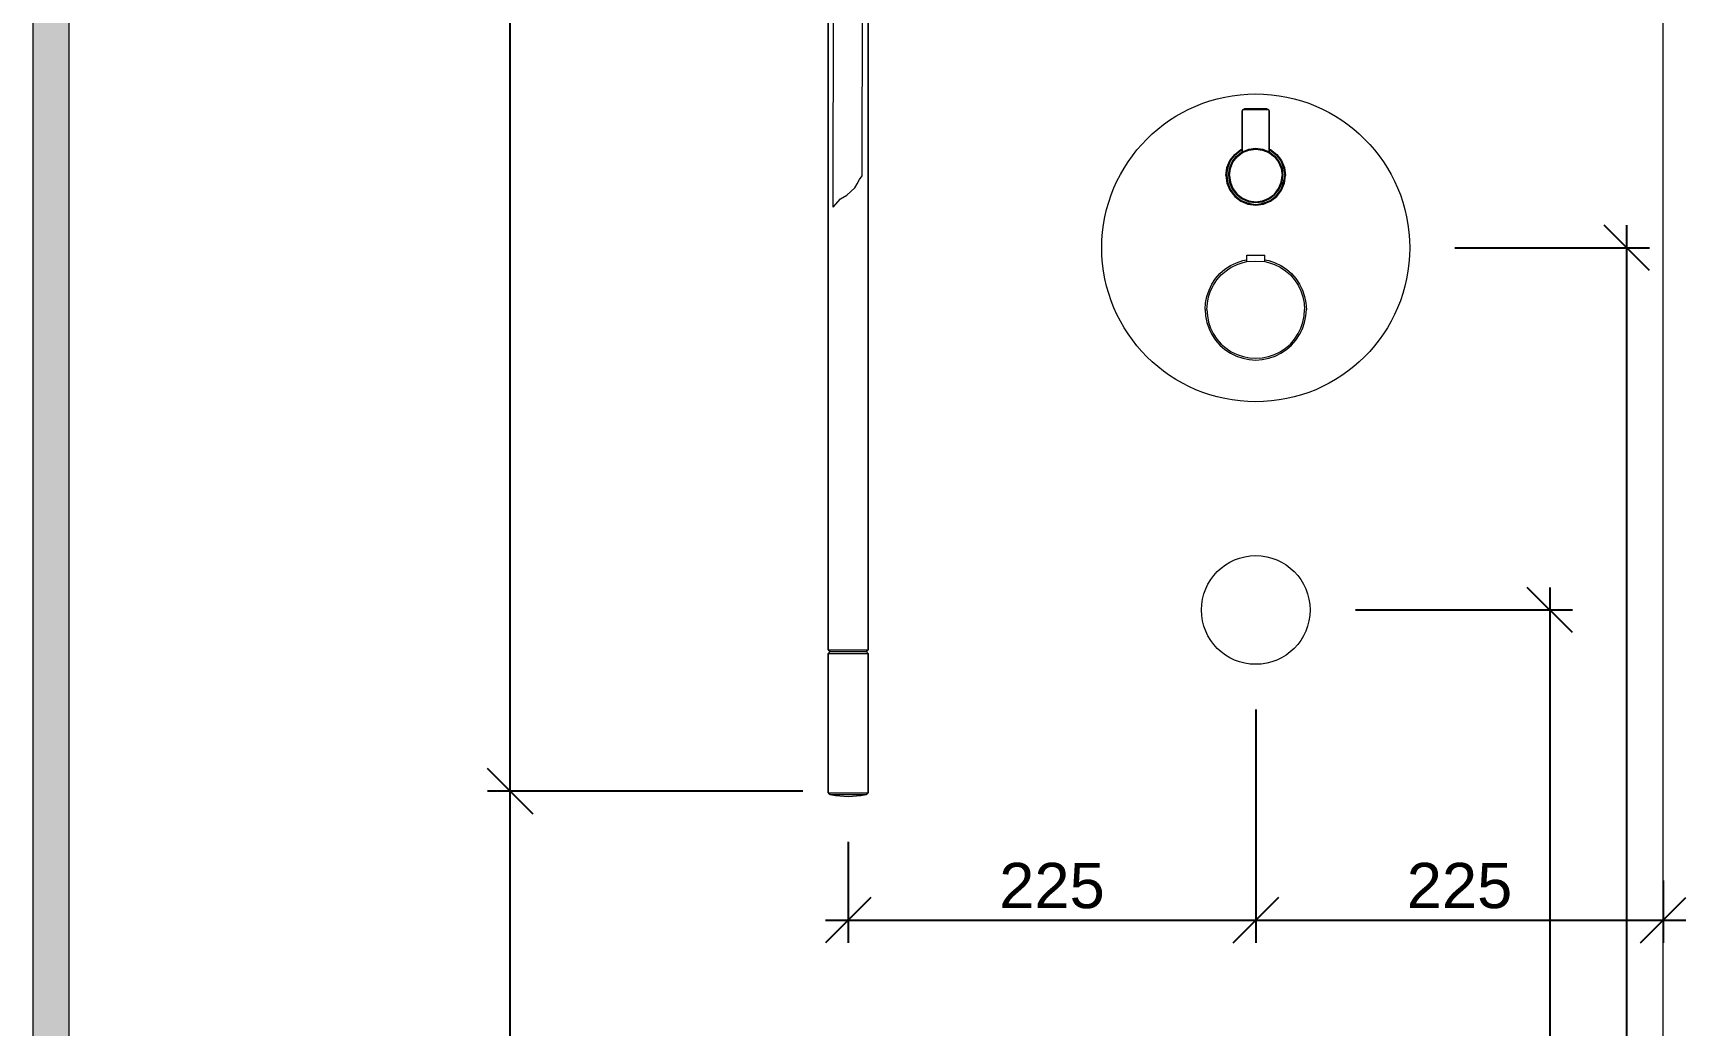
# Model space of a CAD drawing. Header units: millimetres. Extents: x 3767 to 22479, y 1034 to 12216.
# Drawn here: x 9405 to 10318, y 10235 to 10783 of the extents above; entities that cross this region are included whole.
import ezdxf

# ---------------------------------------------------------------- set-up
doc = ezdxf.new("R2010")
doc.units = ezdxf.units.MM
for name, color, linetype, lineweight in [('dim', 4, 'Continuous', 0), ('equipments', 137, 'Continuous', 13), ('hatch', 255, 'Continuous', 0), ('wall', 7, 'Continuous', 13)]:
    doc.layers.add(name, color=color, linetype=linetype, lineweight=lineweight)
doc.styles.add('ARIAL', font='arial.ttf')
doc.dimstyles.new('25', dxfattribs={"dimtxt": 25, "dimasz": 25, "dimexe": 12.5, "dimexo": 25, "dimgap": 6.25, "dimtad": 1, "dimdec": 0, "dimdsep": 46, "dimlunit": 6, "dimtxsty": 'ARIAL', "dimblk": 'OBLIQUE', "dimcen": 25, "dimdle": 12.5, "dimclrd": 256, "dimclre": 256, "dimclrt": 2, "dimadec": 0, "dimazin": 0, "dimtfac": 1, "dimtdec": 0, "dimtmove": 0, "dimatfit": 1, "dimldrblk": 'DOTSMALL', "dimfxl": 1, "dimtvp": 1, "dimtolj": 1, "dimtzin": 0, "dimarcsym": 0})

# ---------------------------------------------------------------- blocks, each defined once
blk = doc.blocks.new('A$C076663FC')
at = {"layer": 'equipments'}
for p, q in [((-7.5, 75.5), (-7, 76.5)), ((-7.5, 75.5), (-7.5, 53)), ((-7.5, 53), (-7.5, 75.5)), ((-7, 76.5), (-6, 77)), ((-7, 76.5), (-6.7, 76.5)), ((-6.7, 76.5), (-6.1, 76.5)), ((-6.1, 76.5), (-4.9, 76.5)), ((-6, 77), (-5.8, 77)), ((-5.8, 77), (-5.2, 77)), ((-5.2, 77), (-3, 77)), ((-4.9, 76.5), (-3.5, 76.5)), ((-3.5, 76.5), (-1.8, 76.5)), ((-3, 77), (-1.5, 77)), ((-1.8, 76.5), (0, 76.5)), ((-1.5, 77), (0, 77)), ((0, 77), (1.5, 77)), ((0, 76.5), (1.8, 76.5)), ((1.5, 77), (3, 77)), ((1.8, 76.5), (3.5, 76.5)), ((3, 77), (4.2, 77)), ((3.5, 76.5), (4.9, 76.5)), ((4.2, 77), (5.2, 77)), ((4.9, 76.5), (6.1, 76.5)), ((5.2, 77), (6, 77)), ((6, 77), (7, 76.5)), ((6.1, 76.5), (6.7, 76.5)), ((6.7, 76.5), (7, 76.5)), ((7, 76.5), (7.5, 75.5)), ((7.5, 53), (7.5, 75.5)), ((7.5, 75.5), (7.5, 53)), ((-3.9, 54.5), (-0.16, 54.99)), ((-0.16, 54.99), (3.9, 54.5)), ((-15.9, 44.3), (-14.3, 48.2)), ((-15.4, 44.1), (-13.9, 48)), ((-14.5, 43.9), (-13, 47.5)), ((-14.3, 48.2), (-11.6, 51.6)), ((-14, 43.8), (-12.6, 47.3)), ((-13.9, 48), (-11.3, 51.3)), ((-13, 47.5), (-10.6, 50.6)), ((-12.6, 47.3), (-10.3, 50.3)), ((-11.6, 51.6), (-8.2, 54.3)), ((-11.3, 51.3), (-8, 53.9)), ((-10.6, 50.6), (-7.5, 53)), ((-10.3, 50.3), (-7.3, 52.6)), ((-8.2, 54.3), (-7.5, 54.59)), ((-8, 53.9), (-7.5, 54.09)), ((-7.5, 53), (-3.9, 54.5)), ((-7.3, 52.6), (-3.8, 54)), ((-3.8, 54), (0, 54.5)), ((0, 54.5), (3.8, 54)), ((3.8, 54), (7.3, 52.6)), ((3.9, 54.5), (7.5, 53)), ((7.3, 52.6), (10.3, 50.3)), ((7.5, 54.59), (8.2, 54.3)), ((7.5, 54.09), (8, 53.9)), ((7.5, 53), (10.6, 50.6)), ((8, 53.9), (11.3, 51.3)), ((8.2, 54.3), (11.6, 51.6)), ((10.3, 50.3), (12.6, 47.3)), ((10.6, 50.6), (13, 47.5)), ((11.3, 51.3), (13.9, 48)), ((11.6, 51.6), (14.3, 48.2)), ((12.6, 47.3), (14, 43.8)), ((13, 47.5), (14.5, 43.9)), ((13.9, 48), (15.4, 44.1)), ((14.3, 48.2), (15.9, 44.3)), ((-16.5, 40), (-15.9, 44.3)), ((-16.5, 40), (-15.9, 35.7)), ((-16, 40), (-15.4, 44.1)), ((-16, 40), (-15.4, 35.9)), ((-15, 40), (-14.5, 43.9)), ((-15, 40), (-14.5, 43.9)), ((-15, 40), (-14.5, 36.1)), ((-14.5, 40), (-14, 43.8)), ((-14.5, 40), (-14, 36.2)), ((14, 43.8), (14.5, 40)), ((14, 36.2), (14.5, 40)), ((14.5, 43.9), (15, 40)), ((14.5, 36.1), (15, 40)), ((15.4, 44.1), (16, 40)), ((15.4, 35.9), (16, 40)), ((15.9, 44.3), (16.5, 40)), ((15.9, 35.7), (16.5, 40)), ((-15.9, 35.7), (-14.3, 31.8)), ((-15.4, 35.9), (-13.9, 32)), ((-14.5, 36.1), (-13, 32.5)), ((-14.3, 31.8), (-11.6, 28.4)), ((-14, 36.2), (-12.6, 32.7)), ((-13.9, 32), (-11.3, 28.7)), ((-13, 32.5), (-10.6, 29.4)), ((-12.6, 32.7), (-10.3, 29.7)), ((-11.6, 28.4), (-8.2, 25.7)), ((-11.3, 28.7), (-8, 26.1)), ((-10.6, 29.4), (-7.5, 27)), ((-10.3, 29.7), (-7.3, 27.4)), ((-7.3, 27.4), (-3.8, 26)), ((3.8, 26), (7.3, 27.4)), ((7.3, 27.4), (10.3, 29.7)), ((7.5, 27), (10.6, 29.4)), ((8, 26.1), (11.3, 28.7)), ((8.2, 25.7), (11.6, 28.4)), ((10.3, 29.7), (12.6, 32.7)), ((10.6, 29.4), (13, 32.5)), ((11.3, 28.7), (13.9, 32)), ((11.6, 28.4), (14.3, 31.8)), ((12.6, 32.7), (14, 36.2)), ((13, 32.5), (14.5, 36.1)), ((13.9, 32), (15.4, 35.9)), ((14.3, 31.8), (15.9, 35.7)), ((-8.2, 25.7), (-4.3, 24.1)), ((-8, 26.1), (-4.1, 24.6)), ((-7.5, 27), (-3.9, 25.5)), ((-4.3, 24.1), (0, 23.5)), ((-4.1, 24.6), (0, 24)), ((-3.9, 25.5), (0, 25)), ((-3.9, 25.5), (0, 25)), ((-3.8, 26), (0, 25.5)), ((0, 25.5), (3.8, 26)), ((0, 25), (3.9, 25.5)), ((0, 24), (4.1, 24.6)), ((0, 23.5), (4.3, 24.1)), ((3.9, 25.5), (7.5, 27)), ((4.1, 24.6), (8, 26.1)), ((4.3, 24.1), (8.2, 25.7)), ((-13.9, -9.8), (-10.7, -8.2)), ((-13.35, -10.58), (-10.3, -9.1)), ((-10.7, -8.2), (-7.2, -7)), ((-10.3, -9.1), (-7, -8)), ((-7.2, -7), (-5, -6.57)), ((-7, -8), (-5, -7.6)), ((-5, -7.71), (-5, -4)), ((-5, -4), (-4.6, -4)), ((-5, -7.6), (-0.27, -7.31)), ((-4.6, -4), (-3.5, -4)), ((-3.5, -4), (-1.9, -4)), ((-1.9, -4), (0, -4)), ((-0.27, -7.31), (5, -7.6)), ((0, -4), (1.9, -4)), ((1.9, -4), (3.5, -4)), ((3.5, -4), (4.6, -4)), ((4.6, -4), (5, -4)), ((5, -7.71), (5, -4)), ((5, -6.57), (7.2, -7)), ((5, -7.6), (7, -8)), ((7, -8), (10.3, -9.1)), ((7.2, -7), (10.7, -8.2)), ((10.3, -9.1), (13.48, -10.65)), ((10.7, -8.2), (13.9, -9.8)), ((-24.2, -20.1), (-22.2, -17)), ((-23.35, -20.52), (-21.4, -17.6)), ((-22.2, -17), (-19.8, -14.2)), ((-21.4, -17.6), (-19.1, -14.9)), ((-19.8, -14.2), (-17, -11.8)), ((-19.1, -14.9), (-16.4, -12.6)), ((-17, -11.8), (-13.9, -9.8)), ((-16.4, -12.6), (-13.48, -10.65)), ((13.48, -10.65), (16.4, -12.6)), ((13.9, -9.8), (17, -11.8)), ((16.4, -12.6), (19.1, -14.9)), ((17, -11.8), (19.8, -14.2)), ((19.1, -14.9), (21.4, -17.6)), ((19.8, -14.2), (22.2, -17)), ((21.4, -17.6), (23.35, -20.52)), ((22.2, -17), (24.2, -20.1)), ((-27.7, -30.4), (-27, -26.8)), ((-27, -26.8), (-25.8, -23.3)), ((-26.7, -30.5), (-26, -27)), ((-26, -27), (-24.9, -23.7)), ((-25.8, -23.3), (-24.2, -20.1)), ((-24.9, -23.7), (-23.35, -20.52)), ((23.35, -20.52), (24.9, -23.7)), ((24.2, -20.1), (25.8, -23.3)), ((24.9, -23.7), (26, -27)), ((25.8, -23.3), (27, -26.8)), ((26, -27), (26.7, -30.5)), ((27, -26.8), (27.7, -30.4)), ((-28, -34), (-27.7, -30.4)), ((-28, -34), (-27.7, -37.6)), ((-27, -34), (-26.7, -30.5)), ((-27, -34), (-26.7, -37.5)), ((26.7, -30.5), (27, -34)), ((26.7, -37.5), (27, -34)), ((27.7, -30.4), (28, -34)), ((27.7, -37.6), (28, -34)), ((-27.7, -37.6), (-27, -41.2)), ((-27, -41.2), (-25.8, -44.7)), ((-26.7, -37.5), (-26, -41)), ((-26, -41), (-24.9, -44.3)), ((-25.8, -44.7), (-24.2, -47.9)), ((-24.9, -44.3), (-23.42, -47.35)), ((23.42, -47.35), (24.9, -44.3)), ((24.2, -47.9), (25.8, -44.7)), ((24.9, -44.3), (26, -41)), ((25.8, -44.7), (27, -41.2)), ((26, -41), (26.7, -37.5)), ((27, -41.2), (27.7, -37.6)), ((-24.2, -47.9), (-22.2, -51)), ((-23.42, -47.35), (-21.4, -50.4)), ((-22.2, -51), (-19.8, -53.8)), ((-21.4, -50.4), (-19.1, -53.1)), ((-19.8, -53.8), (-17, -56.2)), ((-19.1, -53.1), (-16.4, -55.4)), ((16.4, -55.4), (19.1, -53.1)), ((17, -56.2), (19.8, -53.8)), ((19.1, -53.1), (21.4, -50.4)), ((19.8, -53.8), (22.2, -51)), ((21.4, -50.4), (23.42, -47.35)), ((22.2, -51), (24.2, -47.9)), ((-17, -56.2), (-13.9, -58.2)), ((-16.4, -55.4), (-13.48, -57.35)), ((-13.9, -58.2), (-10.7, -59.8)), ((-13.48, -57.35), (-10.3, -58.9)), ((-10.7, -59.8), (-7.2, -61)), ((-10.3, -58.9), (-7, -60)), ((-7.2, -61), (-3.6, -61.7)), ((-7, -60), (-3.5, -60.7)), ((-3.6, -61.7), (0, -62)), ((-3.5, -60.7), (0, -61)), ((0, -61), (3.5, -60.7)), ((0, -62), (3.6, -61.7)), ((3.5, -60.7), (7, -60)), ((3.6, -61.7), (7.2, -61)), ((7, -60), (10.3, -58.9)), ((7, -60), (10.3, -58.9)), ((7.2, -61), (10.7, -59.8)), ((10.3, -58.9), (13.48, -57.35)), ((10.7, -59.8), (13.9, -58.2)), ((13.48, -57.35), (16.4, -55.4)), ((13.9, -58.2), (17, -56.2))]:
    blk.add_line(p, q, dxfattribs=at)
blk.add_circle((0, 0), 85, dxfattribs=at)
blk = doc.blocks.new('A$C3048748D')
at = {"layer": 'equipments'}
for p, q in [((-11, 547.5), (-11, 81)), ((-11, 81), (-11, 547.5)), ((11, 81), (11, 547.5)), ((11, 547.5), (11, 81)), ((-8.35, 325.39), (-7.97, 547.17)), ((7.65, 342.76), (8.03, 547.17)), ((3.67, 336.1), (4.97, 338.36)), ((4.97, 338.36), (6.27, 340.75)), ((6.27, 340.75), (7.65, 342.76)), ((-8.35, 325.39), (-4.25, 330.09)), ((-4.25, 330.09), (-0.77, 332.14)), ((-0.77, 332.14), (3.67, 336.1)), ((-11, 81), (-10.6, 81)), ((-11, 81), (-10, 80)), ((-11, 79), (-10, 80)), ((-11, 79), (-10.6, 79)), ((-11, 79), (-11, 2)), ((-11, 2), (-11, 79)), ((-10.6, 81), (-9.5, 81)), ((-10.6, 79), (-9.5, 79)), ((-10, 80), (-9.6, 80)), ((-9.6, 80), (-8.7, 80)), ((-9.5, 81), (-7.8, 81)), ((-9.5, 79), (-7.8, 79)), ((-8.7, 80), (-7.1, 80)), ((-7.8, 81), (-5.5, 81)), ((-7.8, 79), (-5.5, 79)), ((-7.1, 80), (-5, 80)), ((-5.5, 81), (-2.8, 81)), ((-5.5, 79), (-2.8, 79)), ((-5, 80), (-2.6, 80)), ((-2.8, 81), (0, 81)), ((-2.8, 79), (0, 79)), ((-2.6, 80), (0, 80)), ((0, 81), (2.8, 81)), ((0, 80), (2.6, 80)), ((0, 79), (2.8, 79)), ((2.6, 80), (5, 80)), ((2.8, 81), (5.5, 81)), ((2.8, 79), (5.5, 79)), ((5, 80), (7.1, 80)), ((5.5, 81), (7.8, 81)), ((5.5, 79), (7.8, 79)), ((7.1, 80), (8.7, 80)), ((7.8, 81), (9.5, 81)), ((7.8, 79), (9.5, 79)), ((8.7, 80), (9.6, 80)), ((9.5, 81), (10.6, 81)), ((9.5, 79), (10.6, 79)), ((9.6, 80), (10, 80)), ((10, 80), (11, 81)), ((10, 80), (11, 79)), ((10.6, 81), (11, 81)), ((10.6, 79), (11, 79)), ((11, 2), (11, 79)), ((11, 79), (11, 2)), ((-11, 2), (-10.6, 2)), ((-11, 2), (-10, 1)), ((-10.6, 2), (-9.5, 2)), ((-10, 1), (-9.6, 1)), ((-10, 1), (-7, 0.5)), ((-10, 1), (-9.6, 1)), ((-9.6, 1), (-8.7, 1)), ((-9.5, 2), (-7.8, 2)), ((-8.7, 1), (-7.1, 1)), ((-7.8, 2), (-5.5, 2)), ((-7.1, 1), (-5, 1)), ((-7, 0.5), (0, 0)), ((-7, 0.5), (0, 0)), ((-5.5, 2), (-2.8, 2)), ((-5, 1), (-2.6, 1)), ((-2.8, 2), (0, 2)), ((-2.6, 1), (0, 1)), ((0, 2), (2.8, 2)), ((0, 1), (2.6, 1)), ((0, 0), (7, 0.5)), ((0, 0), (7, 0.5)), ((2.6, 1), (5, 1)), ((2.8, 2), (5.5, 2)), ((5, 1), (7.1, 1)), ((5.5, 2), (7.8, 2)), ((7, 0.5), (10, 1)), ((7.1, 1), (8.7, 1)), ((7.8, 2), (9.5, 2)), ((8.7, 1), (9.6, 1)), ((9.5, 2), (10.6, 2)), ((9.6, 1), (10, 1)), ((9.6, 1), (10, 1)), ((10, 1), (11, 2)), ((10.6, 2), (11, 2))]:
    blk.add_line(p, q, dxfattribs=at)
blk = doc.blocks.new('_Oblique')
at = {"color": 0, "linetype": 'ByBlock', "lineweight": -2}
blk.add_line((-0.5, -0.5), (0.5, 0.5), dxfattribs=at)
blk = doc.blocks.new('*D280')
at = {"layer": 'Defpoints', "color": 0, "transparency": 16777216}
for p in [(10080.13, 10434.38), (9855.13, 10361.38), (10080.13, 10293)]:
    blk.add_point(p, dxfattribs=at)
at = {"layer": 'dim', "lineweight": -2, "transparency": 16777216}
for p, q in [((10080.13, 10409.38), (10080.13, 10280.5)), ((9855.13, 10336.38), (9855.13, 10280.5)), ((9842.63, 10293), (10092.63, 10293))]:
    blk.add_line(p, q, dxfattribs=at)
at = {"layer": 'dim', "lineweight": -2, "transparency": 16777216, "xscale": 25, "yscale": 25, "zscale": 25, "rotation": 180}
blk.add_blockref('_Oblique', (9855.13, 10293), dxfattribs=at)
at = {"layer": 'dim', "lineweight": -2, "transparency": 16777216, "xscale": 25, "yscale": 25, "zscale": 25}
blk.add_blockref('_Oblique', (10080.13, 10293), dxfattribs=at)
at = {"layer": 'dim', "color": 2, "transparency": 16777216, "insert": (9967.63, 10312.02), "char_height": 25, "attachment_point": 5, "style": 'ARIAL'}
blk.add_mtext('\\A1;225', dxfattribs=at)
blk = doc.blocks.new('_DotSmall')
at = {"color": 0, "linetype": 'ByBlock', "const_width": 0.5}
blk.add_lwpolyline([(-0.0625, 0, 1), (0.0625, 0, 1)], format="xyb", close=True, dxfattribs=at)
blk = doc.blocks.new('*D281')
at = {"layer": 'Defpoints', "color": 0, "transparency": 16777216}
for p in [(10080.13, 10434.38), (10305.13, 10339.93), (10305.13, 10293)]:
    blk.add_point(p, dxfattribs=at)
at = {"layer": 'dim', "lineweight": -2, "transparency": 16777216}
for p, q in [((10080.13, 10409.38), (10080.13, 10280.5)), ((10305.13, 10314.93), (10305.13, 10280.5)), ((10067.63, 10293), (10317.63, 10293))]:
    blk.add_line(p, q, dxfattribs=at)
at = {"layer": 'dim', "lineweight": -2, "transparency": 16777216, "xscale": 25, "yscale": 25, "zscale": 25, "rotation": 180}
blk.add_blockref('_Oblique', (10080.13, 10293), dxfattribs=at)
at = {"layer": 'dim', "lineweight": -2, "transparency": 16777216, "xscale": 25, "yscale": 25, "zscale": 25}
blk.add_blockref('_Oblique', (10305.13, 10293), dxfattribs=at)
at = {"layer": 'dim', "color": 2, "transparency": 16777216, "insert": (10192.63, 10312.02), "char_height": 25, "attachment_point": 5, "style": 'ARIAL'}
blk.add_mtext('\\A1;225', dxfattribs=at)
blk = doc.blocks.new('*D286')
at = {"layer": 'Defpoints', "color": 0, "transparency": 16777216}
for p in [(9668.51, 10364.38), (9855.13, 10364.38), (9405.13, 9264.38)]:
    blk.add_point(p, dxfattribs=at)
at = {"layer": 'dim', "lineweight": -2, "transparency": 16777216}
for p, q in [((9668.51, 9251.88), (9668.51, 10376.88)), ((9830.13, 10364.38), (9656.01, 10364.38)), ((9430.13, 9264.38), (9681.01, 9264.38))]:
    blk.add_line(p, q, dxfattribs=at)
at = {"layer": 'dim', "lineweight": -2, "transparency": 16777216, "xscale": 25, "yscale": 25, "zscale": 25}
for p, rotation in [((9668.51, 10364.38), 90), ((9668.51, 9264.38), 270)]:
    blk.add_blockref('_Oblique', p, dxfattribs=dict(at, rotation=rotation))
at = {"layer": 'dim', "color": 2, "transparency": 16777216, "insert": (9649.5, 9814.38), "char_height": 25, "attachment_point": 5, "rotation": 90, "style": 'ARIAL'}
blk.add_mtext('\\A1;1\xa0100', dxfattribs=at)
blk = doc.blocks.new('*D287')
at = {"layer": 'Defpoints', "color": 0, "transparency": 16777216}
for p in [(9668.51, 11414.38), (9853.73, 11414.38), (9855.13, 10364.38)]:
    blk.add_point(p, dxfattribs=at)
at = {"layer": 'dim', "lineweight": -2, "transparency": 16777216}
for p, q in [((9668.51, 10351.88), (9668.51, 11426.88)), ((9828.73, 11414.38), (9656.01, 11414.38)), ((9830.13, 10364.38), (9656.01, 10364.38))]:
    blk.add_line(p, q, dxfattribs=at)
at = {"layer": 'dim', "lineweight": -2, "transparency": 16777216, "xscale": 25, "yscale": 25, "zscale": 25}
for p, rotation in [((9668.51, 11414.38), 90), ((9668.51, 10364.38), 270)]:
    blk.add_blockref('_Oblique', p, dxfattribs=dict(at, rotation=rotation))
at = {"layer": 'dim', "color": 2, "transparency": 16777216, "insert": (9649.5, 10889.38), "char_height": 25, "attachment_point": 5, "rotation": 90, "style": 'ARIAL'}
blk.add_mtext('\\A1;1\xa0050', dxfattribs=at)
blk = doc.blocks.new('*D289')
at = {"layer": 'Defpoints', "color": 0, "transparency": 16777216}
for p in [(10165.13, 10664.38), (10284.98, 10664.38), (10305.13, 9714.38)]:
    blk.add_point(p, dxfattribs=at)
at = {"layer": 'dim', "lineweight": -2, "transparency": 16777216}
for p, q in [((10284.98, 9701.88), (10284.98, 10676.88)), ((10190.13, 10664.38), (10297.48, 10664.38)), ((10280.13, 9714.38), (10272.48, 9714.38))]:
    blk.add_line(p, q, dxfattribs=at)
at = {"layer": 'dim', "lineweight": -2, "transparency": 16777216, "xscale": 25, "yscale": 25, "zscale": 25}
for p, rotation in [((10284.98, 10664.38), 90), ((10284.98, 9714.38), 270)]:
    blk.add_blockref('_Oblique', p, dxfattribs=dict(at, rotation=rotation))
at = {"layer": 'dim', "color": 2, "transparency": 16777216, "insert": (10265.96, 10189.38), "char_height": 25, "attachment_point": 5, "rotation": 90, "style": 'ARIAL'}
blk.add_mtext('\\A1;950', dxfattribs=at)
blk = doc.blocks.new('*D290')
at = {"layer": 'Defpoints', "color": 0, "transparency": 16777216}
for p in [(10110.13, 10464.38), (10224.76, 9714.38), (10242.56, 9714.38)]:
    blk.add_point(p, dxfattribs=at)
at = {"layer": 'dim', "lineweight": -2, "transparency": 16777216}
for p, q in [((10242.56, 10476.88), (10242.56, 9701.88)), ((10135.13, 10464.38), (10255.06, 10464.38)), ((10249.76, 9714.38), (10255.06, 9714.38))]:
    blk.add_line(p, q, dxfattribs=at)
at = {"layer": 'dim', "lineweight": -2, "transparency": 16777216, "xscale": 25, "yscale": 25, "zscale": 25}
for p, rotation in [((10242.56, 10464.38), 90), ((10242.56, 9714.38), 270)]:
    blk.add_blockref('_Oblique', p, dxfattribs=dict(at, rotation=rotation))
at = {"layer": 'dim', "color": 2, "transparency": 16777216, "insert": (10223.54, 10089.38), "char_height": 25, "attachment_point": 5, "rotation": 90, "style": 'ARIAL'}
blk.add_mtext('\\A1;750', dxfattribs=at)

msp = doc.modelspace()

# ---------------------------------------------------------------- hatches: boundary and pattern name
at = {"layer": 'hatch'}
h = msp.add_hatch(color=254, dxfattribs=at)
h.dxf.hatch_style = 1
h.paths.add_polyline_path([(9425.13, 11864.38), (9405.13, 11864.38), (9405.13, 9714.38), (9425.13, 9714.38)])

# ---------------------------------------------------------------- linework, layer by layer
at = {"layer": 'equipments'}
for p, q in [((9405.13, 9714.38), (9405.13, 11864.38)), ((9425.13, 9714.38), (9425.13, 11864.38))]:
    msp.add_line(p, q, dxfattribs=at)
msp.add_circle((10080.13, 10464.38), 30, dxfattribs=at)
at = {"layer": 'wall'}
msp.add_line((10305.13, 9714.38), (10305.13, 11864.38), dxfattribs=at)

# ---------------------------------------------------------------- block references
at = {"layer": 'equipments'}
for name, p in [('A$C3048748D', (9855.13, 10361.38)), ('A$C076663FC', (10080.13, 10664.38))]:
    msp.add_blockref(name, p, dxfattribs=at)

# ---------------------------------------------------------------- dimensions: what is measured, and where the dimension line sits
at = {"layer": 'dim'}
dim = msp.add_linear_dim(base=(9668.51, 11414.38), p1=(9855.13, 10364.38), p2=(9853.73, 11414.38), angle=90, dimstyle='25', override={"dimtmove": 1}, dxfattribs=at)
dim.commit()
dim.dimension.update_dxf_attribs({"geometry": '*D287', "text_midpoint": (9649.5, 10889.38)})
for base, p1, p2, picture, middle in [((10284.98, 10664.38), (10305.13, 9714.38), (10165.13, 10664.38), '*D289', (10265.96, 10189.38)), ((10242.56, 9714.38), (10110.13, 10464.38), (10224.76, 9714.38), '*D290', (10223.54, 10089.38)), ((9668.51, 10364.38), (9405.13, 9264.38), (9855.13, 10364.38), '*D286', (9649.5, 9814.38))]:
    dim = msp.add_linear_dim(base=base, p1=p1, p2=p2, angle=90, dimstyle='25', dxfattribs=at)
    dim.commit()
    dim.dimension.update_dxf_attribs({"geometry": picture, "text_midpoint": middle})
dim = msp.add_linear_dim(base=(10080.13, 10293), p1=(9855.13, 10361.38), p2=(10080.13, 10434.38), dimstyle='25', dxfattribs=at)
dim.commit()
dim.dimension.update_dxf_attribs({"geometry": '*D280', "text_midpoint": (9967.63, 10312.02)})
dim = msp.add_linear_dim(base=(10305.13, 10293), p1=(10080.13, 10434.38), p2=(10305.13, 10339.93), dimstyle='25', override={"dimtmove": 1}, dxfattribs=at)
dim.commit()
dim.dimension.update_dxf_attribs({"geometry": '*D281', "text_midpoint": (10192.63, 10312.02)})

doc.saveas('drawing.dxf')
